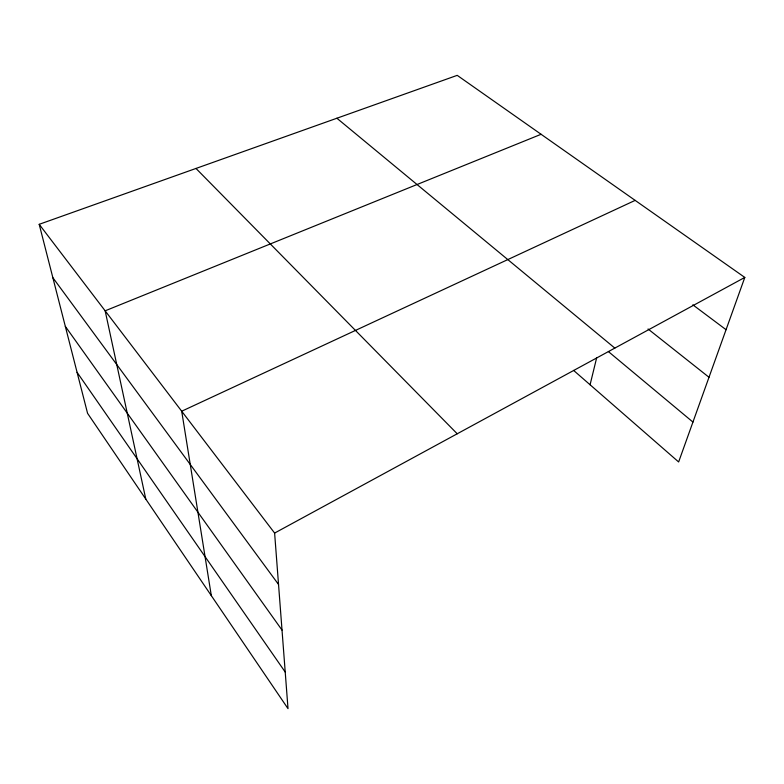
<?xml version="1.0" encoding="UTF-8"?>
<svg xmlns="http://www.w3.org/2000/svg" width="784" height="784" viewBox="0 0 784 784"><rect width="100%" height="100%" fill="white"/><g stroke="black" fill="none" stroke-linecap="round" stroke-linejoin="round"><path stroke-width="1.18" d="M590.078 384.758L596.732 357.533M39.2 224.322L274.616 533.071L288.012 708.648L87.573 413.325L39.2 224.322L457.219 75.352L744.8 277.428L678.64 461.962L573.604 370.401M274.616 533.071L744.8 277.428M635.148 200.381L181.702 411.218L211.317 595.644M541.097 134.289L105.154 310.817L145.795 499.104M692.84 304.829L726.053 329.701M648.045 328.986L709.001 377.271M336.885 118.227L614.823 348.096M608.374 351.555L692.938 422.066M195.98 168.442L457.229 433.787M52.861 277.693L278.545 584.482M65.327 326.379L282.024 630.091M77.077 372.331L285.219 672.055"/></g></svg>
